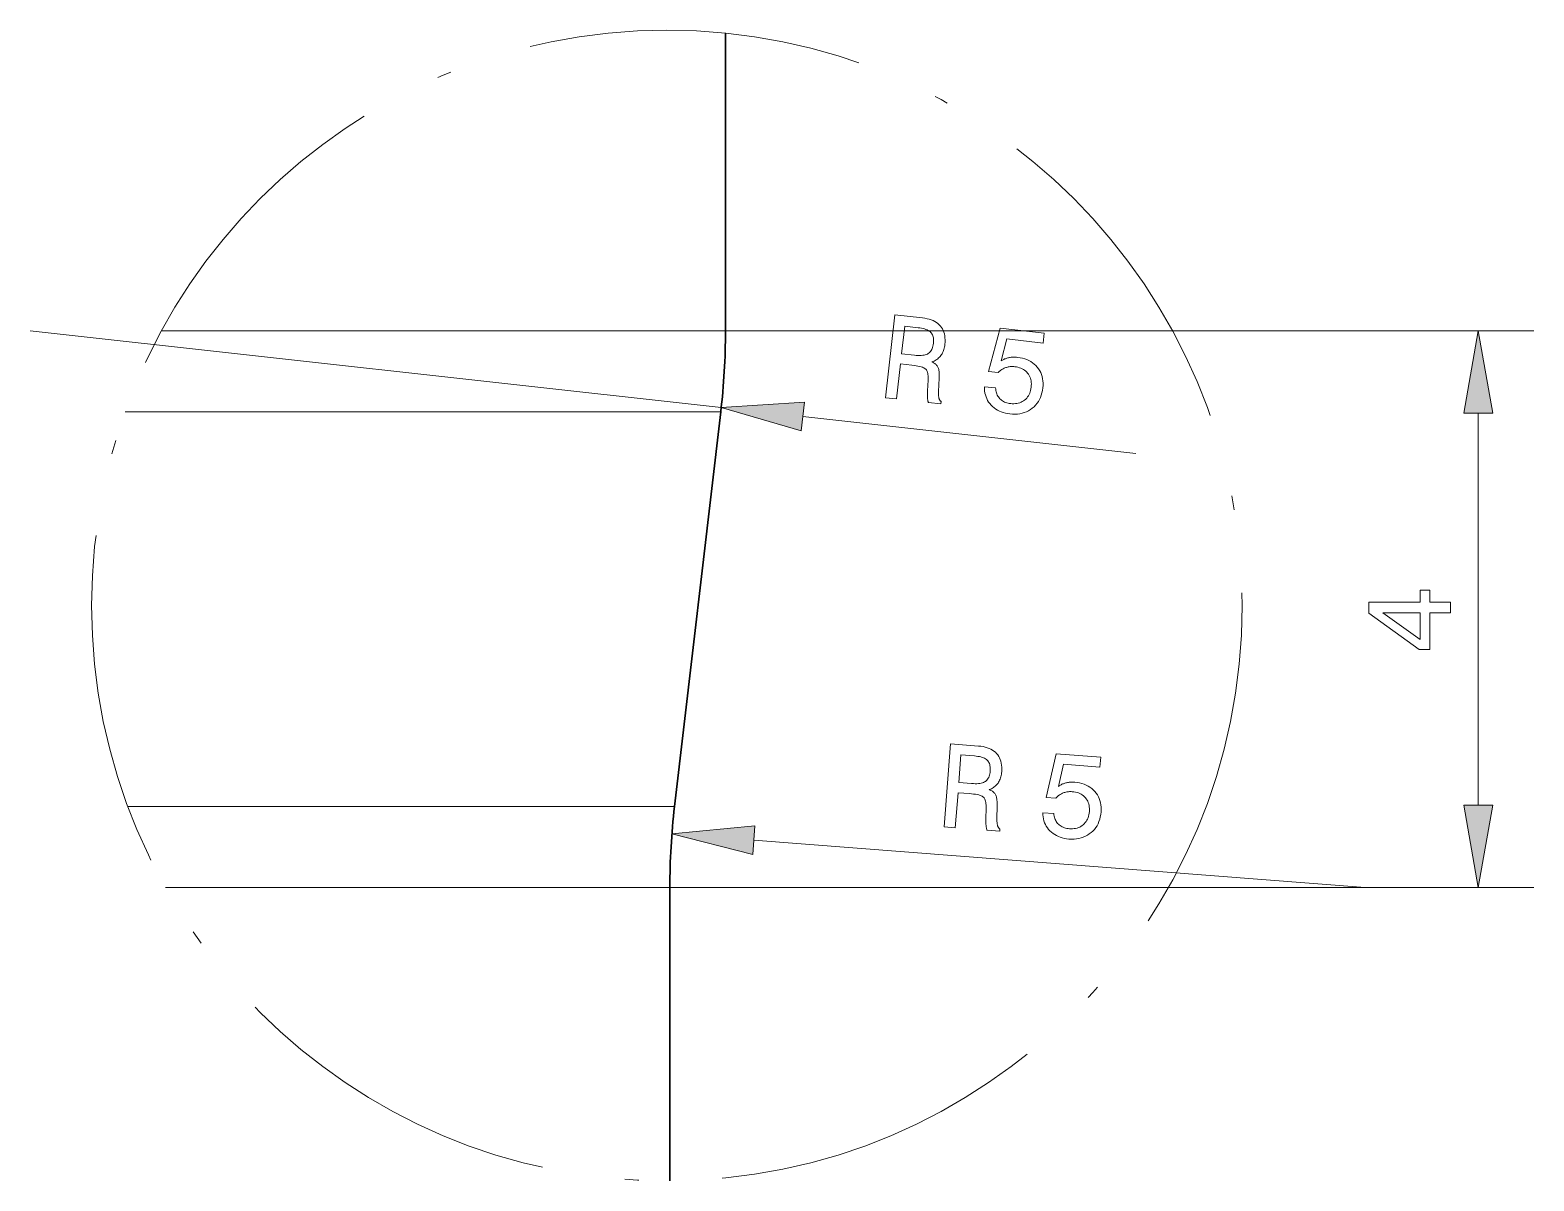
# Model space of a CAD drawing. Extents: x -99 to 297, y 0 to 420.
# Drawn here: x 156.8 to 210.9, y 326.7 to 368 of the extents above; entities that cross this region are included whole.
import ezdxf

# ---------------------------------------------------------------- set-up
doc = ezdxf.new("R2010")
doc.units = 0
doc.linetypes.add('DASHDOT', pattern=[18.5, 12, -3, 0.5, -3])

msp = doc.modelspace()

# ---------------------------------------------------------------- linework, layer by layer
at = {"color": 7, "lineweight": 30, "ltscale": 0.267714}
msp.add_line((181.809, 357.227), (181.809, 367.935), dxfattribs=at)
at = {"color": 7, "lineweight": 13}
for p, q in [((156.809, 357.227), (181.657, 354.476)), ((181.809, 357.227), (161.528, 357.227)), ((181.809, 357.227), (210.873, 357.227)), ((181.639, 354.32), (160.91, 354.32)), ((182.829, 338.925), (204.809, 337.227)), ((179.809, 337.227), (210.873, 337.227))]:
    msp.add_line(p, q, dxfattribs=at)
at = {"color": 7, "lineweight": 13, "ltscale": 0.017044}
msp.add_line((160.91, 354.32), (160.229, 354.32), dxfattribs=at)
at = {"color": 7, "lineweight": 30, "ltscale": 0.357072}
msp.add_line((179.979, 340.134), (181.639, 354.32), dxfattribs=at)
at = {"color": 7, "lineweight": 13, "ltscale": 0.30114}
msp.add_line((184.594, 354.151), (196.566, 352.826), dxfattribs=at)
at = {"color": 7, "lineweight": 13, "ltscale": 0.352278}
msp.add_line((208.873, 340.181), (208.873, 354.272), dxfattribs=at)
at = {"color": 7, "lineweight": 13, "ltscale": 0.491319}
msp.add_line((179.979, 340.134), (160.326, 340.134), dxfattribs=at)
at = {"color": 7, "lineweight": 13, "ltscale": 0.453355}
msp.add_line((179.809, 337.227), (161.675, 337.227), dxfattribs=at)
at = {"color": 7, "lineweight": 30, "ltscale": 0.263734}
msp.add_line((179.809, 326.677), (179.809, 337.227), dxfattribs=at)
at = {"color": 7, "lineweight": 13}
for points in [[(187.565, 354.829), (187.894, 357.806), (188.889, 357.696), (188.975, 357.684), (189.056, 357.669), (189.132, 357.649), (189.204, 357.626), (189.271, 357.599), (189.333, 357.568), (189.391, 357.533), (189.444, 357.494), (189.492, 357.451), (189.536, 357.405), (189.575, 357.355), (189.609, 357.301), (189.637, 357.244), (189.661, 357.183), (189.679, 357.119), (189.693, 357.052), (189.701, 356.981), (189.705, 356.907), (189.703, 356.829), (189.697, 356.748), (189.69, 356.699), (189.682, 356.653), (189.672, 356.608), (189.66, 356.565), (189.647, 356.524), (189.631, 356.484), (189.614, 356.447), (189.595, 356.411), (189.574, 356.376), (189.551, 356.344), (189.527, 356.313), (189.5, 356.284), (189.472, 356.257), (189.443, 356.231), (189.411, 356.208), (189.378, 356.186), (189.343, 356.166), (189.306, 356.147), (189.268, 356.131), (189.228, 356.116), (189.259, 356.102), (189.287, 356.087), (189.314, 356.071), (189.338, 356.054), (189.361, 356.036), (189.382, 356.017), (189.401, 355.996), (189.417, 355.975), (189.432, 355.953), (189.445, 355.93), (189.456, 355.905), (189.466, 355.877), (189.474, 355.845), (189.481, 355.81), (189.486, 355.772), (189.49, 355.731), (189.493, 355.686), (189.494, 355.639), (189.494, 355.588), (189.492, 355.534), (189.47, 355.046), (189.469, 355.015), (189.468, 354.986), (189.468, 354.958), (189.469, 354.932), (189.47, 354.908), (189.472, 354.886), (189.474, 354.865), (189.477, 354.845), (189.48, 354.827), (189.484, 354.811), (189.489, 354.796), (189.494, 354.782), (189.5, 354.768), (189.507, 354.755), (189.515, 354.743), (189.523, 354.731), (189.532, 354.72), (189.542, 354.709), (189.553, 354.699), (189.564, 354.69), (189.555, 354.608), (189.105, 354.658), (189.1, 354.669), (189.096, 354.681), (189.092, 354.693), (189.088, 354.707), (189.085, 354.721), (189.082, 354.737), (189.079, 354.753), (189.076, 354.771), (189.074, 354.789), (189.073, 354.808), (189.071, 354.828), (189.07, 354.85), (189.069, 354.873), (189.068, 354.897), (189.068, 354.923), (189.068, 354.95), (189.069, 354.978), (189.07, 355.008), (189.071, 355.039), (189.072, 355.071), (189.094, 355.459), (189.096, 355.516), (189.096, 355.568), (189.093, 355.617), (189.089, 355.662), (189.082, 355.704), (189.073, 355.741), (189.062, 355.774), (189.049, 355.804), (189.034, 355.83), (189.016, 355.851), (188.994, 355.871), (188.966, 355.889), (188.932, 355.906), (188.891, 355.922), (188.843, 355.937), (188.79, 355.951), (188.729, 355.964), (188.663, 355.976), (188.59, 355.987), (188.51, 355.996), (188.102, 356.042), (187.963, 354.784)], [(188.738, 357.344), (188.252, 357.397), (188.142, 356.406), (188.601, 356.356), (188.669, 356.349), (188.733, 356.346), (188.793, 356.345), (188.849, 356.347), (188.901, 356.352), (188.949, 356.359), (188.994, 356.369), (189.034, 356.382), (189.07, 356.398), (189.102, 356.417), (189.131, 356.438), (189.158, 356.463), (189.182, 356.492), (189.204, 356.524), (189.223, 356.559), (189.24, 356.597), (189.254, 356.639), (189.266, 356.684), (189.276, 356.733), (189.283, 356.785), (189.287, 356.836), (189.288, 356.885), (189.287, 356.931), (189.282, 356.975), (189.274, 357.015), (189.263, 357.053), (189.249, 357.089), (189.232, 357.121), (189.212, 357.151), (189.189, 357.178), (189.162, 357.203), (189.131, 357.226), (189.096, 357.247), (189.057, 357.267), (189.014, 357.284), (188.967, 357.3), (188.916, 357.314), (188.861, 357.325), (188.801, 357.336)], [(191.121, 355.222), (191.519, 355.178), (191.523, 355.131), (191.529, 355.087), (191.537, 355.044), (191.549, 355.003), (191.563, 354.963), (191.579, 354.926), (191.599, 354.89), (191.621, 354.856), (191.646, 354.823), (191.673, 354.793), (191.703, 354.764), (191.735, 354.738), (191.768, 354.714), (191.804, 354.693), (191.842, 354.674), (191.882, 354.658), (191.924, 354.644), (191.968, 354.633), (192.014, 354.624), (192.062, 354.617), (192.121, 354.612), (192.178, 354.612), (192.233, 354.615), (192.286, 354.622), (192.337, 354.633), (192.387, 354.648), (192.434, 354.666), (192.479, 354.689), (192.523, 354.716), (192.564, 354.746), (192.603, 354.78), (192.638, 354.816), (192.67, 354.855), (192.699, 354.897), (192.724, 354.942), (192.746, 354.989), (192.764, 355.039), (192.78, 355.092), (192.791, 355.148), (192.799, 355.206), (192.804, 355.265), (192.805, 355.323), (192.802, 355.379), (192.795, 355.432), (192.785, 355.484), (192.77, 355.533), (192.752, 355.58), (192.729, 355.625), (192.703, 355.669), (192.673, 355.71), (192.639, 355.748), (192.603, 355.783), (192.564, 355.815), (192.522, 355.843), (192.477, 355.868), (192.429, 355.89), (192.378, 355.908), (192.325, 355.923), (192.268, 355.935), (192.209, 355.943), (192.174, 355.947), (192.14, 355.948), (192.106, 355.948), (192.073, 355.947), (192.041, 355.945), (192.008, 355.94), (191.976, 355.935), (191.945, 355.928), (191.914, 355.919), (191.884, 355.909), (191.854, 355.898), (191.824, 355.885), (191.796, 355.871), (191.767, 355.855), (191.74, 355.838), (191.713, 355.82), (191.686, 355.8), (191.66, 355.779), (191.635, 355.756), (191.611, 355.732), (191.269, 355.77), (191.679, 357.324), (193.271, 357.147), (193.232, 356.795), (191.927, 356.94), (191.718, 356.15), (191.742, 356.166), (191.767, 356.181), (191.792, 356.195), (191.818, 356.208), (191.844, 356.221), (191.871, 356.232), (191.899, 356.242), (191.928, 356.251), (191.957, 356.259), (191.987, 356.266), (192.017, 356.272), (192.048, 356.277), (192.079, 356.281), (192.111, 356.284), (192.143, 356.286), (192.176, 356.287), (192.208, 356.287), (192.242, 356.286), (192.275, 356.283), (192.31, 356.28), (192.399, 356.267), (192.485, 356.25), (192.566, 356.227), (192.643, 356.199), (192.716, 356.166), (192.785, 356.128), (192.85, 356.085), (192.91, 356.037), (192.966, 355.984), (193.018, 355.926), (193.065, 355.864), (193.106, 355.799), (193.141, 355.731), (193.17, 355.661), (193.193, 355.588), (193.21, 355.512), (193.221, 355.433), (193.226, 355.352), (193.226, 355.268), (193.219, 355.18), (193.206, 355.089), (193.187, 355.001), (193.163, 354.918), (193.133, 354.839), (193.098, 354.764), (193.057, 354.693), (193.01, 354.627), (192.959, 354.564), (192.901, 354.506), (192.838, 354.453), (192.771, 354.404), (192.701, 354.362), (192.628, 354.326), (192.552, 354.296), (192.473, 354.272), (192.391, 354.255), (192.306, 354.243), (192.218, 354.238), (192.127, 354.239), (192.034, 354.247), (191.951, 354.258), (191.872, 354.274), (191.796, 354.295), (191.724, 354.32), (191.655, 354.349), (191.589, 354.383), (191.527, 354.421), (191.469, 354.464), (191.413, 354.511), (191.361, 354.562), (191.314, 354.617), (191.271, 354.674), (191.234, 354.734), (191.202, 354.797), (191.176, 354.861), (191.154, 354.928), (191.138, 354.998), (191.127, 355.07), (191.122, 355.145)], [(209.394, 354.272), (208.873, 357.227), (208.352, 354.272)], [(184.651, 354.669), (181.657, 354.476), (184.536, 353.633)], [(207.873, 347.091), (207.131, 347.091), (207.131, 345.773), (206.752, 345.773), (204.941, 347.087), (204.941, 347.479), (206.786, 347.479), (206.786, 347.907), (207.131, 347.907), (207.131, 347.479), (207.873, 347.479)], [(206.786, 346.136), (206.786, 347.091), (205.443, 347.091)], [(189.672, 339.399), (189.903, 342.386), (190.901, 342.309), (190.987, 342.3), (191.069, 342.287), (191.145, 342.27), (191.218, 342.249), (191.286, 342.224), (191.349, 342.195), (191.408, 342.162), (191.462, 342.125), (191.512, 342.084), (191.557, 342.039), (191.597, 341.99), (191.633, 341.938), (191.663, 341.882), (191.689, 341.822), (191.71, 341.759), (191.725, 341.692), (191.736, 341.621), (191.742, 341.547), (191.743, 341.469), (191.739, 341.388), (191.734, 341.339), (191.728, 341.293), (191.719, 341.248), (191.709, 341.204), (191.697, 341.163), (191.682, 341.123), (191.666, 341.084), (191.649, 341.048), (191.629, 341.013), (191.607, 340.979), (191.584, 340.948), (191.558, 340.918), (191.531, 340.89), (191.502, 340.863), (191.472, 340.839), (191.439, 340.816), (191.405, 340.794), (191.369, 340.775), (191.331, 340.757), (191.292, 340.741), (191.323, 340.728), (191.352, 340.714), (191.379, 340.699), (191.404, 340.682), (191.427, 340.665), (191.449, 340.647), (191.468, 340.627), (191.486, 340.607), (191.501, 340.585), (191.515, 340.562), (191.527, 340.538), (191.537, 340.51), (191.547, 340.478), (191.555, 340.444), (191.561, 340.406), (191.567, 340.365), (191.571, 340.32), (191.573, 340.273), (191.575, 340.222), (191.575, 340.168), (191.569, 339.68), (191.569, 339.649), (191.569, 339.62), (191.57, 339.592), (191.572, 339.566), (191.574, 339.542), (191.576, 339.519), (191.579, 339.498), (191.583, 339.479), (191.587, 339.461), (191.591, 339.445), (191.596, 339.431), (191.602, 339.416), (191.609, 339.403), (191.616, 339.39), (191.624, 339.378), (191.633, 339.366), (191.642, 339.355), (191.652, 339.345), (191.663, 339.336), (191.675, 339.327), (191.669, 339.245), (191.217, 339.28), (191.212, 339.29), (191.207, 339.302), (191.203, 339.314), (191.199, 339.328), (191.195, 339.342), (191.191, 339.358), (191.188, 339.374), (191.185, 339.391), (191.182, 339.409), (191.18, 339.428), (191.178, 339.449), (191.176, 339.47), (191.174, 339.493), (191.173, 339.518), (191.172, 339.543), (191.171, 339.57), (191.17, 339.599), (191.17, 339.628), (191.17, 339.659), (191.17, 339.691), (191.179, 340.08), (191.179, 340.137), (191.177, 340.189), (191.174, 340.238), (191.168, 340.283), (191.159, 340.324), (191.149, 340.361), (191.137, 340.394), (191.123, 340.423), (191.107, 340.448), (191.089, 340.47), (191.066, 340.488), (191.038, 340.505), (191.002, 340.521), (190.961, 340.536), (190.913, 340.55), (190.859, 340.562), (190.798, 340.573), (190.731, 340.582), (190.658, 340.591), (190.579, 340.598), (190.169, 340.629), (190.071, 339.368)], [(190.761, 341.952), (190.274, 341.989), (190.197, 340.995), (190.657, 340.96), (190.725, 340.956), (190.79, 340.954), (190.85, 340.955), (190.906, 340.959), (190.957, 340.965), (191.005, 340.975), (191.049, 340.986), (191.089, 341.001), (191.124, 341.018), (191.156, 341.037), (191.184, 341.06), (191.21, 341.086), (191.233, 341.115), (191.254, 341.148), (191.272, 341.183), (191.287, 341.222), (191.3, 341.265), (191.311, 341.31), (191.319, 341.359), (191.324, 341.411), (191.327, 341.463), (191.327, 341.512), (191.323, 341.558), (191.317, 341.601), (191.308, 341.641), (191.296, 341.679), (191.28, 341.714), (191.262, 341.746), (191.241, 341.775), (191.217, 341.801), (191.189, 341.825), (191.158, 341.847), (191.122, 341.867), (191.083, 341.885), (191.039, 341.901), (190.992, 341.915), (190.94, 341.928), (190.885, 341.938), (190.825, 341.946)], [(193.214, 339.91), (193.613, 339.879), (193.618, 339.833), (193.625, 339.788), (193.635, 339.746), (193.648, 339.705), (193.663, 339.666), (193.681, 339.629), (193.702, 339.594), (193.725, 339.561), (193.751, 339.529), (193.779, 339.499), (193.81, 339.472), (193.843, 339.447), (193.877, 339.424), (193.914, 339.404), (193.952, 339.387), (193.993, 339.372), (194.035, 339.359), (194.079, 339.349), (194.126, 339.342), (194.174, 339.337), (194.233, 339.334), (194.29, 339.335), (194.345, 339.34), (194.398, 339.349), (194.448, 339.362), (194.497, 339.378), (194.544, 339.398), (194.588, 339.422), (194.631, 339.45), (194.671, 339.482), (194.709, 339.517), (194.743, 339.555), (194.774, 339.595), (194.801, 339.638), (194.825, 339.684), (194.845, 339.732), (194.862, 339.782), (194.875, 339.835), (194.885, 339.891), (194.891, 339.95), (194.894, 340.009), (194.893, 340.067), (194.888, 340.122), (194.88, 340.176), (194.867, 340.227), (194.851, 340.276), (194.831, 340.322), (194.807, 340.367), (194.78, 340.409), (194.748, 340.449), (194.713, 340.486), (194.676, 340.52), (194.636, 340.55), (194.593, 340.577), (194.547, 340.601), (194.498, 340.621), (194.447, 340.638), (194.393, 340.651), (194.336, 340.661), (194.277, 340.667), (194.242, 340.669), (194.208, 340.67), (194.174, 340.669), (194.141, 340.667), (194.108, 340.663), (194.076, 340.658), (194.045, 340.651), (194.013, 340.643), (193.983, 340.633), (193.953, 340.623), (193.923, 340.61), (193.894, 340.596), (193.866, 340.581), (193.838, 340.565), (193.811, 340.547), (193.785, 340.527), (193.759, 340.507), (193.734, 340.484), (193.71, 340.461), (193.686, 340.436), (193.343, 340.462), (193.701, 342.029), (195.298, 341.906), (195.271, 341.553), (193.962, 341.654), (193.78, 340.858), (193.803, 340.875), (193.827, 340.891), (193.851, 340.905), (193.877, 340.919), (193.903, 340.932), (193.93, 340.944), (193.957, 340.955), (193.985, 340.965), (194.014, 340.974), (194.044, 340.982), (194.074, 340.99), (194.105, 340.996), (194.136, 341.001), (194.167, 341.005), (194.199, 341.008), (194.232, 341.01), (194.265, 341.01), (194.298, 341.01), (194.332, 341.009), (194.366, 341.007), (194.456, 340.997), (194.542, 340.983), (194.624, 340.963), (194.702, 340.937), (194.776, 340.907), (194.846, 340.871), (194.912, 340.83), (194.974, 340.784), (195.032, 340.733), (195.086, 340.677), (195.135, 340.616), (195.178, 340.553), (195.215, 340.486), (195.247, 340.417), (195.272, 340.345), (195.292, 340.269), (195.305, 340.191), (195.313, 340.11), (195.315, 340.025), (195.311, 339.938), (195.301, 339.846), (195.285, 339.758), (195.264, 339.674), (195.237, 339.594), (195.204, 339.518), (195.166, 339.446), (195.121, 339.378), (195.072, 339.314), (195.016, 339.254), (194.955, 339.198), (194.889, 339.147), (194.821, 339.103), (194.749, 339.064), (194.674, 339.032), (194.596, 339.005), (194.514, 338.985), (194.43, 338.971), (194.342, 338.963), (194.252, 338.962), (194.158, 338.966), (194.075, 338.975), (193.995, 338.988), (193.919, 339.006), (193.846, 339.028), (193.776, 339.055), (193.709, 339.087), (193.646, 339.123), (193.586, 339.164), (193.529, 339.209), (193.475, 339.259), (193.426, 339.312), (193.382, 339.368), (193.342, 339.426), (193.309, 339.488), (193.28, 339.551), (193.256, 339.618), (193.238, 339.687), (193.225, 339.759), (193.217, 339.833)], [(208.352, 340.181), (208.873, 337.227), (209.394, 340.181)], [(182.869, 339.444), (179.883, 339.152), (182.789, 338.405)]]:
    msp.add_lwpolyline(points, close=True, dxfattribs=at)
at = {"color": 7, "linetype": 'DASHDOT', "lineweight": 13}
msp.add_circle((179.705, 347.36), 20.683, dxfattribs=at)
at = {"color": 7, "lineweight": 30}
for centre, start, end in [((156.804, 357.227), 353.3231, 359.9994), ((204.814, 337.227), 173.3231, 179.9994)]:
    msp.add_arc(centre, 25.005, start, end, dxfattribs=at)
at = {"color": 7, "lineweight": 13}
for points in [[(209.394, 354.272), (208.873, 357.227), (209.394, 354.272), (208.352, 354.272)], [(184.651, 354.669), (181.657, 354.476), (184.651, 354.669), (184.536, 353.633)], [(208.352, 340.181), (208.873, 337.227), (208.352, 340.181), (209.394, 340.181)], [(182.869, 339.444), (179.883, 339.152), (182.869, 339.444), (182.789, 338.405)]]:
    msp.add_solid(points, dxfattribs=at)

doc.saveas('drawing.dxf')
